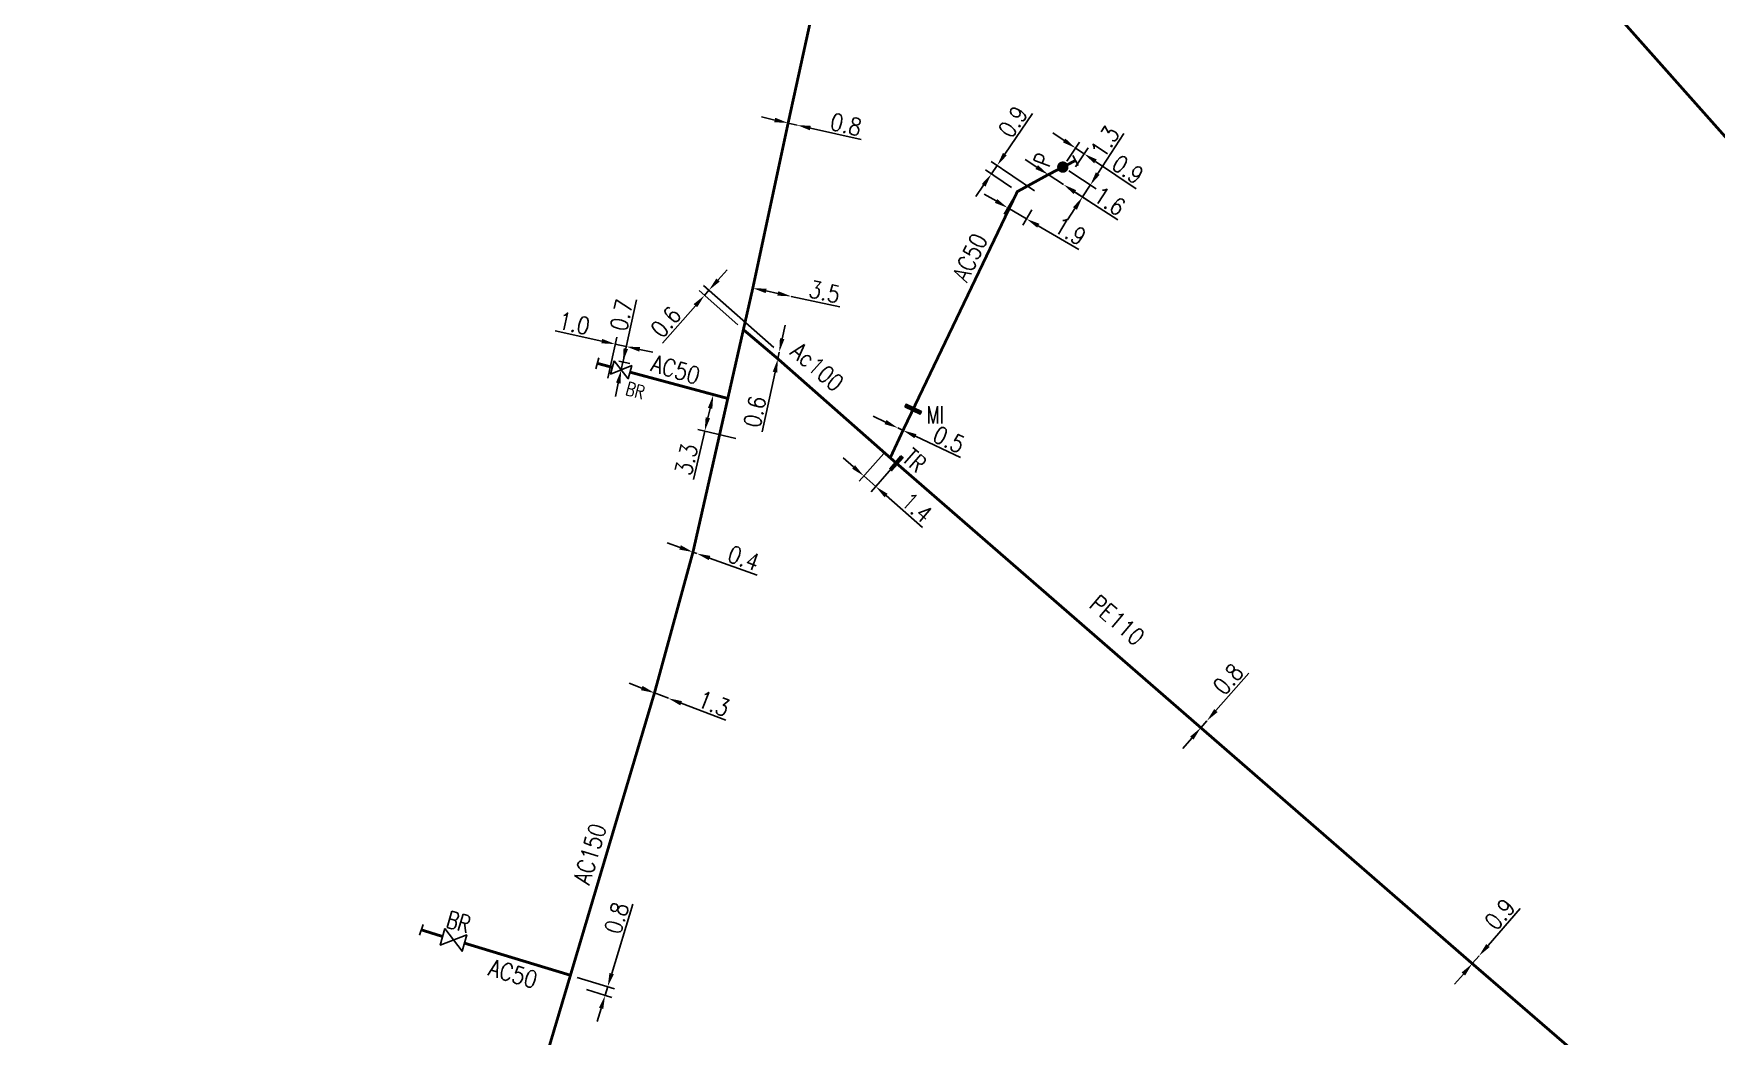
# Model space of a CAD drawing. Header units: millimetres. Extents: x 138988 to 140002, y 128990 to 130001.
# Drawn here: x 139135.3 to 139283, y 129489.3 to 129577.3 of the extents above; entities that cross this region are included whole.
import ezdxf
from ezdxf.enums import TextEntityAlignment as Align

# ---------------------------------------------------------------- set-up
doc = ezdxf.new("R2010")
doc.units = ezdxf.units.MM
doc.header["$PDMODE"] = 34
doc.linetypes.add('L_25_AP', pattern=[2000, 1000, 1000])
doc.linetypes.add('L_25_PE', pattern=[2000, 1000, 1000])
doc.layers.get('0').update_dxf_attribs({"linetype": 'CONTINUOUS'})
doc.layers.get('Defpoints').update_dxf_attribs({"linetype": 'CONTINUOUS'})
for name, color, linetype in [('L_150', 1, 'CONTINUOUS'), ('L_300', 7, 'CONTINUOUS'), ('L_340', 7, 'CONTINUOUS')]:
    doc.layers.add(name, color=color, linetype=linetype)
doc.styles.add('G_ROMANS', font='ROMANS.SHX', dxfattribs={"width": 0.75})
doc.styles.get("Standard").update_dxf_attribs({"font": 'romans.shx', "width": 0.85})
doc.dimstyles.get("Standard").update_dxf_attribs({"dimtxt": 1.5, "dimasz": 1.2, "dimexe": 0.625, "dimexo": 0.625, "dimgap": 0.25, "dimtad": 1, "dimdec": 1, "dimzin": 0, "dimdsep": 46, "dimtxsty": 'Standard', "dimcen": -0.5, "dimadec": 0, "dimazin": 0, "dimtfac": 1, "dimtdec": 1, "dimtmove": 0, "dimatfit": 3, "dimfxl": 0, "dimtolj": 1, "dimtzin": 0, "dimarcsym": 0})

# ---------------------------------------------------------------- blocks, each defined once
blk = doc.blocks.new('*D1156')
at = {"layer": 'Defpoints', "color": 0, "linetype": 'Continuous', "transparency": 16777216}
for p in [(139219.87, 129565.73), (139221.64, 129563.44), (139223.67, 129563.15)]:
    blk.add_point(p, dxfattribs=at)
at = {"layer": 'L_150', "color": 0, "linetype": 'Continuous', "lineweight": -2, "transparency": 16777216}
for p, q in [((139220.54, 129566.72), (139222.97, 129570.29)), ((139223.15, 129563.5), (139219.35, 129566.08)), ((139219.36, 129564.99), (139219.87, 129565.73)), ((139221.12, 129563.79), (139218.84, 129565.34)), ((139218.68, 129564), (139218.01, 129563))]:
    blk.add_line(p, q, dxfattribs=at)
at = {"layer": 'L_150', "color": 0, "linetype": 'Continuous', "transparency": 16777216}
for points in [[(139220.38, 129566.84), (139220.71, 129566.61), (139219.87, 129565.73)], [(139218.52, 129564.11), (139218.85, 129563.88), (139219.36, 129564.99)]]:
    blk.add_solid(points, dxfattribs=at)
at = {"layer": 'L_150', "color": 0, "linetype": 'Continuous', "transparency": 16777216, "insert": (139221.26, 129569.57), "char_height": 1.5, "attachment_point": 5, "rotation": 55.7719}
blk.add_mtext('\\A1;0.9', dxfattribs=at)
blk = doc.blocks.new('*D1157')
at = {"layer": 'Defpoints', "color": 0, "linetype": 'Continuous', "transparency": 16777216}
for p in [(139211.16, 129542.7), (139211.16, 129542.7), (139211.61, 129542.49)]:
    blk.add_point(p, dxfattribs=at)
at = {"layer": 'L_150', "color": 0, "linetype": 'Continuous', "lineweight": -2, "transparency": 16777216}
for p, q in [((139210.08, 129543.21), (139208.99, 129543.73)), ((139211.16, 129542.7), (139211.61, 129542.49)), ((139212.7, 129541.98), (139216.65, 129540.11))]:
    blk.add_line(p, q, dxfattribs=at)
at = {"layer": 'L_150', "color": 0, "linetype": 'Continuous', "transparency": 16777216}
for points in [[(139210.16, 129543.4), (139209.99, 129543.03), (139211.16, 129542.7)], [(139212.78, 129542.16), (139212.61, 129541.8), (139211.61, 129542.49)]]:
    blk.add_solid(points, dxfattribs=at)
at = {"layer": 'L_150', "color": 0, "linetype": 'Continuous', "transparency": 16777216, "insert": (139215.64, 129541.69), "char_height": 1.5, "attachment_point": 5, "rotation": 334.759}
blk.add_mtext('\\A1;0.5', dxfattribs=at)
blk = doc.blocks.new('*D1158')
at = {"layer": 'Defpoints', "color": 0, "linetype": 'Continuous', "transparency": 16777216}
for p in [(139225.63, 129565.59), (139225.69, 129564.06), (139227.36, 129562.97)]:
    blk.add_point(p, dxfattribs=at)
at = {"layer": 'L_300', "color": 0, "linetype": 'Continuous', "lineweight": -2, "transparency": 16777216}
for p, q in [((139228.7, 129565.02), (139230.99, 129568.53)), ((139226.15, 129565.25), (139228.56, 129563.67)), ((139227.36, 129562.97), (139228.04, 129564.01)), ((139226.21, 129563.72), (139227.88, 129562.63)), ((139226.7, 129561.96), (139226.04, 129560.96))]:
    blk.add_line(p, q, dxfattribs=at)
at = {"layer": 'L_300', "color": 0, "linetype": 'Continuous', "transparency": 16777216}
for points in [[(139228.53, 129565.13), (139228.86, 129564.91), (139228.04, 129564.01)], [(139226.53, 129562.07), (139226.87, 129561.85), (139227.36, 129562.97)]]:
    blk.add_solid(points, dxfattribs=at)
at = {"layer": 'L_300', "color": 0, "linetype": 'Continuous', "transparency": 16777216, "insert": (139229.33, 129567.82), "char_height": 1.5, "attachment_point": 5, "rotation": 56.837}
blk.add_mtext('\\A1;1.3', dxfattribs=at)
blk = doc.blocks.new('*D1159')
at = {"layer": 'Defpoints', "color": 0, "linetype": 'Continuous', "transparency": 16777216}
for p in [(139224.35, 129564.93), (139225.69, 129564.06), (139225.69, 129564.06)]:
    blk.add_point(p, dxfattribs=at)
at = {"layer": 'L_150', "color": 0, "linetype": 'Continuous', "lineweight": -2, "transparency": 16777216}
for p, q in [((139223.34, 129565.59), (139222.34, 129566.25)), ((139224.35, 129564.93), (139225.69, 129564.06)), ((139226.69, 129563.4), (139230.45, 129560.95))]:
    blk.add_line(p, q, dxfattribs=at)
at = {"layer": 'L_150', "color": 0, "linetype": 'Continuous', "transparency": 16777216}
for points in [[(139223.45, 129565.76), (139223.23, 129565.42), (139224.35, 129564.93)], [(139226.8, 129563.57), (139226.58, 129563.23), (139225.69, 129564.06)]]:
    blk.add_solid(points, dxfattribs=at)
at = {"layer": 'L_150', "color": 0, "linetype": 'Continuous', "transparency": 16777216, "insert": (139229.74, 129562.6), "char_height": 1.5, "attachment_point": 5, "rotation": 326.837}
blk.add_mtext('\\A1;1.6', dxfattribs=at)
blk = doc.blocks.new('L_340_07')
at = {"color": 0, "linetype": 'Continuous', "const_width": 0.25, "flags": 128}
blk.add_lwpolyline([(0, 0), (1.25, 0)], dxfattribs=at)
at = {"color": 0, "linetype": 'Continuous', "flags": 128}
blk.add_lwpolyline([(1.25, -0.5), (1.25, 0.5)], dxfattribs=at)
at = {"color": 0, "linetype": 'Continuous', "style": 'G_ROMANS', "width": 0.75, "flags": 3}
for tag, p in [('DEF_LEG', (0.72, -3.47)), ('DEF_COUP', (0.72, -5.97)), ('DEF_TYPE', (0.72, -8.47))]:
    blk.add_attdef(tag, text='', height=1.2, dxfattribs=at).set_placement(p, align=Align.MIDDLE)
blk = doc.blocks.new('L_300_12')
at = {"color": 0, "linetype": 'Continuous', "const_width": 0.497, "flags": 128}
blk.add_lwpolyline([(-0.25, 0, 1), (0.25, 0, 1)], format="xyb", close=True, dxfattribs=at)
at = {"color": 0, "linetype": 'Continuous', "style": 'G_ROMANS', "width": 0.75}
blk.add_text('P', height=1.5, dxfattribs=at).set_placement((0, 1.85), align=Align.MIDDLE)
at = {"color": 0, "linetype": 'Continuous', "width": 0.75, "flags": 3}
for tag, p in [('DEF_LEG', (0, -5)), ('DEF_COUP', (0, -7.5)), ('DEF_TYPE', (0, -10))]:
    blk.add_attdef(tag, text='', height=1.2, dxfattribs=at).set_placement(p, align=Align.MIDDLE)
blk = doc.blocks.new('*D1160')
at = {"layer": 'Defpoints', "color": 0, "linetype": 'Continuous', "transparency": 16777216}
for p in [(139221.64, 129563.44), (139222.44, 129561.05), (139223.21, 129562.37)]:
    blk.add_point(p, dxfattribs=at)
at = {"layer": 'L_150', "color": 0, "linetype": 'Continuous', "lineweight": -2, "transparency": 16777216}
for p, q in [((139219.77, 129562.62), (139218.73, 129563.22)), ((139221.32, 129562.9), (139220.49, 129561.47)), ((139220.8, 129562.01), (139222.44, 129561.05)), ((139222.9, 129561.83), (139222.13, 129560.51)), ((139223.48, 129560.45), (139227.04, 129558.37))]:
    blk.add_line(p, q, dxfattribs=at)
at = {"layer": 'L_150', "color": 0, "linetype": 'Continuous', "transparency": 16777216}
for points in [[(139219.87, 129562.79), (139219.67, 129562.45), (139220.8, 129562.01)], [(139223.58, 129560.62), (139223.38, 129560.28), (139222.44, 129561.05)]]:
    blk.add_solid(points, dxfattribs=at)
at = {"layer": 'L_150', "color": 0, "linetype": 'Continuous', "transparency": 16777216, "insert": (139226.29, 129559.97), "char_height": 1.5, "attachment_point": 5, "rotation": 329.6981}
blk.add_mtext('\\A1;1.9', dxfattribs=at)
blk = doc.blocks.new('L_340_19')
at = {"linetype": 'Continuous'}
blk.add_hatch(color=0, dxfattribs=at).paths.add_polyline_path([(0.125, 0.75), (-0.125, 0.75), (-0.125, -0.75), (0.125, -0.75)])
at = {"color": 0, "linetype": 'Continuous'}
blk.add_lwpolyline([(-0.125, 0.75), (0.125, 0.75), (0.125, -0.75), (-0.125, -0.75)], close=True, dxfattribs=at)
at = {"color": 0, "linetype": 'Continuous', "width": 0.75}
for tag, height, flags, p in [('TR', 1.5, 8, (0, 3)), ('DEF_LEG', 1.2, 3, (0, -5)), ('DEF_COUP', 1.2, 3, (0, -7.5)), ('DEF_TYPE', 1.2, 3, (0, -10))]:
    blk.add_attdef(tag, text='', height=height, dxfattribs=dict(at, flags=flags)).set_placement(p, align=Align.MIDDLE)
blk = doc.blocks.new('*D1161')
at = {"layer": 'Defpoints', "color": 0, "linetype": 'Continuous', "transparency": 16777216}
for p in [(139210.33, 129540.94), (139211.03, 129539.61), (139208.17, 129538.49)]:
    blk.add_point(p, dxfattribs=at)
at = {"layer": 'L_340', "color": 0, "linetype": 'Continuous', "lineweight": -2, "transparency": 16777216}
for p, q in [((139209.92, 129540.47), (139207.76, 129538.02)), ((139207.27, 129539.28), (139206.37, 129540.07)), ((139210.61, 129539.14), (139208.81, 129537.09)), ((139208.17, 129538.49), (139209.22, 129537.56)), ((139210.13, 129536.77), (139213.32, 129533.96))]:
    blk.add_line(p, q, dxfattribs=at)
at = {"layer": 'L_340', "color": 0, "linetype": 'Continuous', "transparency": 16777216}
for points in [[(139207.4, 129539.43), (139207.14, 129539.13), (139208.17, 129538.49)], [(139210.26, 129536.92), (139209.99, 129536.62), (139209.22, 129537.56)]]:
    blk.add_solid(points, dxfattribs=at)
at = {"layer": 'L_340', "color": 0, "linetype": 'Continuous', "transparency": 16777216, "insert": (139212.83, 129535.72), "char_height": 1.5, "attachment_point": 5, "rotation": 318.6785}
blk.add_mtext('\\A1;1.4', dxfattribs=at)
blk = doc.blocks.new('*D1162')
at = {"layer": 'Defpoints', "color": 0, "linetype": 'Continuous', "transparency": 16777216}
for p in [(139225.63, 129565.59), (139227.5, 129566.76), (139226.38, 129565.1)]:
    blk.add_point(p, dxfattribs=at)
at = {"layer": 'L_300', "color": 0, "linetype": 'Continuous', "lineweight": -2, "transparency": 16777216}
for p, q in [((139225.75, 129567.93), (139224.76, 129568.6)), ((139225.98, 129566.11), (139227.1, 129567.78)), ((139226.73, 129565.62), (139227.85, 129567.28)), ((139226.75, 129567.26), (139227.5, 129566.76)), ((139228.49, 129566.09), (139232.08, 129563.69))]:
    blk.add_line(p, q, dxfattribs=at)
at = {"layer": 'L_300', "color": 0, "linetype": 'Continuous', "transparency": 16777216}
for points in [[(139225.86, 129568.1), (139225.64, 129567.76), (139226.75, 129567.26)], [(139228.61, 129566.26), (139228.38, 129565.93), (139227.5, 129566.76)]]:
    blk.add_solid(points, dxfattribs=at)
at = {"layer": 'L_300', "color": 0, "linetype": 'Continuous', "transparency": 16777216, "insert": (139231.34, 129565.39), "char_height": 1.5, "attachment_point": 5, "rotation": 326.1769}
blk.add_mtext('\\A1;0.9', dxfattribs=at)
blk = doc.blocks.new('*D1165')
at = {"layer": 'Defpoints', "color": 0, "linetype": 'Continuous', "transparency": 16777216}
for p in [(139262.15, 129496.38), (139262.15, 129496.38), (139261.56, 129495.7)]:
    blk.add_point(p, dxfattribs=at)
at = {"layer": 'L_150', "color": 0, "linetype": 'Continuous', "lineweight": -2, "transparency": 16777216}
for p, q in [((139262.94, 129497.29), (139265.76, 129500.55)), ((139261.56, 129495.7), (139262.15, 129496.38)), ((139260.78, 129494.79), (139259.99, 129493.89))]:
    blk.add_line(p, q, dxfattribs=at)
at = {"layer": 'L_150', "color": 0, "linetype": 'Continuous', "transparency": 16777216}
for points in [[(139262.78, 129497.42), (139263.09, 129497.16), (139262.15, 129496.38)], [(139260.62, 129494.92), (139260.93, 129494.66), (139261.56, 129495.7)]]:
    blk.add_solid(points, dxfattribs=at)
at = {"layer": 'L_150', "color": 0, "linetype": 'Continuous', "transparency": 16777216, "insert": (139263.98, 129500.03), "char_height": 1.5, "attachment_point": 5, "rotation": 49.1248}
blk.add_mtext('\\A1;0.9', dxfattribs=at)
blk = doc.blocks.new('*D1166')
at = {"layer": 'Defpoints', "color": 0, "linetype": 'Continuous', "transparency": 16777216}
for p in [(139238.27, 129517), (139238.27, 129517), (139237.74, 129516.4)]:
    blk.add_point(p, dxfattribs=at)
at = {"layer": 'L_150', "color": 0, "linetype": 'Continuous', "lineweight": -2, "transparency": 16777216}
for p, q in [((139239.06, 129517.9), (139241.94, 129521.19)), ((139237.74, 129516.4), (139238.27, 129517)), ((139236.95, 129515.49), (139236.16, 129514.59))]:
    blk.add_line(p, q, dxfattribs=at)
at = {"layer": 'L_150', "color": 0, "linetype": 'Continuous', "transparency": 16777216}
for points in [[(139238.91, 129518.03), (139239.21, 129517.77), (139238.27, 129517)], [(139236.8, 129515.62), (139237.1, 129515.36), (139237.74, 129516.4)]]:
    blk.add_solid(points, dxfattribs=at)
at = {"layer": 'L_150', "color": 0, "linetype": 'Continuous', "transparency": 16777216, "insert": (139240.14, 129520.66), "char_height": 1.5, "attachment_point": 5, "rotation": 48.8528}
blk.add_mtext('\\A1;0.8', dxfattribs=at)
blk = doc.blocks.new('*D747')
at = {"layer": 'Defpoints', "color": 0, "linetype": 'Continuous', "transparency": 16777216}
for p in [(139201.53, 129569.46), (139202.31, 129569.28), (139202.31, 129569.28)]:
    blk.add_point(p, dxfattribs=at)
at = {"layer": 'L_150', "color": 0, "linetype": 'Continuous', "lineweight": -2, "transparency": 16777216}
for p, q in [((139200.36, 129569.72), (139199.19, 129569.99)), ((139201.53, 129569.46), (139202.31, 129569.28)), ((139203.48, 129569.02), (139207.94, 129568.01))]:
    blk.add_line(p, q, dxfattribs=at)
at = {"layer": 'L_150', "color": 0, "linetype": 'Continuous', "transparency": 16777216}
for points in [[(139200.4, 129569.92), (139200.31, 129569.53), (139201.53, 129569.46)], [(139203.52, 129569.21), (139203.43, 129568.82), (139202.31, 129569.28)]]:
    blk.add_solid(points, dxfattribs=at)
at = {"layer": 'L_150', "color": 0, "linetype": 'Continuous', "transparency": 16777216, "insert": (139206.61, 129569.33), "char_height": 1.5, "attachment_point": 5, "rotation": 347.2461}
blk.add_mtext('\\A1;0.8', dxfattribs=at)
blk = doc.blocks.new('*D748')
at = {"layer": 'Defpoints', "color": 0, "linetype": 'Continuous', "transparency": 16777216}
for p in [(139198.43, 129554.97), (139201.8, 129554.25), (139201.8, 129554.25)]:
    blk.add_point(p, dxfattribs=at)
at = {"layer": 'L_150', "color": 0, "linetype": 'Continuous', "lineweight": -2, "transparency": 16777216}
for p, q in [((139199.6, 129554.72), (139200.63, 129554.5)), ((139201.8, 129554.25), (139206.07, 129553.34))]:
    blk.add_line(p, q, dxfattribs=at)
at = {"layer": 'L_150', "color": 0, "linetype": 'Continuous', "transparency": 16777216}
for points in [[(139199.64, 129554.92), (139199.56, 129554.53), (139198.43, 129554.97)], [(139200.67, 129554.7), (139200.58, 129554.31), (139201.8, 129554.25)]]:
    blk.add_solid(points, dxfattribs=at)
at = {"layer": 'L_150', "color": 0, "linetype": 'Continuous', "transparency": 16777216, "insert": (139204.73, 129554.65), "char_height": 1.5, "attachment_point": 5, "rotation": 347.9181}
blk.add_mtext('\\A1;3.5', dxfattribs=at)
blk = doc.blocks.new('*D749')
at = {"layer": 'Defpoints', "color": 0, "linetype": 'Continuous', "transparency": 16777216}
for p in [(139193.18, 129531.81), (139193.51, 129531.69), (139193.51, 129531.69)]:
    blk.add_point(p, dxfattribs=at)
at = {"layer": 'L_150', "color": 0, "linetype": 'Continuous', "lineweight": -2, "transparency": 16777216}
for p, q in [((139192.05, 129532.22), (139190.92, 129532.63)), ((139193.18, 129531.81), (139193.51, 129531.69)), ((139194.64, 129531.29), (139198.81, 129529.79))]:
    blk.add_line(p, q, dxfattribs=at)
at = {"layer": 'L_150', "color": 0, "linetype": 'Continuous', "transparency": 16777216}
for points in [[(139192.12, 129532.41), (139191.98, 129532.03), (139193.18, 129531.81)], [(139194.7, 129531.48), (139194.57, 129531.1), (139193.51, 129531.69)]]:
    blk.add_solid(points, dxfattribs=at)
at = {"layer": 'L_150', "color": 0, "linetype": 'Continuous', "transparency": 16777216, "insert": (139197.63, 129531.28), "char_height": 1.5, "attachment_point": 5, "rotation": 340.1958}
blk.add_mtext('\\A1;0.4', dxfattribs=at)
blk = doc.blocks.new('*D750')
at = {"layer": 'Defpoints', "color": 0, "linetype": 'Continuous', "transparency": 16777216}
for p in [(139189.8, 129519.45), (139191.02, 129518.98), (139191.02, 129518.98)]:
    blk.add_point(p, dxfattribs=at)
at = {"layer": 'L_150', "color": 0, "linetype": 'Continuous', "lineweight": -2, "transparency": 16777216}
for p, q in [((139188.69, 129519.88), (139187.57, 129520.31)), ((139189.8, 129519.45), (139191.02, 129518.98)), ((139192.14, 129518.55), (139196.05, 129517.05))]:
    blk.add_line(p, q, dxfattribs=at)
at = {"layer": 'L_150', "color": 0, "linetype": 'Continuous', "transparency": 16777216}
for points in [[(139188.76, 129520.07), (139188.61, 129519.69), (139189.8, 129519.45)], [(139192.21, 129518.74), (139192.07, 129518.36), (139191.02, 129518.98)]]:
    blk.add_solid(points, dxfattribs=at)
at = {"layer": 'L_150', "color": 0, "linetype": 'Continuous', "transparency": 16777216, "insert": (139195.01, 129518.52), "char_height": 1.5, "attachment_point": 5, "rotation": 338.9365}
blk.add_mtext('\\A1;1.3', dxfattribs=at)
blk = doc.blocks.new('*D763')
at = {"layer": 'Defpoints', "color": 0, "linetype": 'Continuous', "transparency": 16777216}
for p in [(139200.75, 129549.36), (139200.75, 129549.36), (139200.63, 129548.77)]:
    blk.add_point(p, dxfattribs=at)
at = {"layer": 'L_150', "color": 0, "linetype": 'Continuous', "lineweight": -2, "transparency": 16777216}
for p, q in [((139201, 129550.53), (139201.26, 129551.71)), ((139200.75, 129549.36), (139200.63, 129548.77)), ((139200.38, 129547.6), (139199.26, 129542.37))]:
    blk.add_line(p, q, dxfattribs=at)
at = {"layer": 'L_150', "color": 0, "linetype": 'Continuous', "transparency": 16777216}
for points in [[(139200.81, 129550.58), (139201.2, 129550.49), (139200.75, 129549.36)], [(139200.18, 129547.64), (139200.57, 129547.56), (139200.63, 129548.77)]]:
    blk.add_solid(points, dxfattribs=at)
at = {"layer": 'L_150', "color": 0, "linetype": 'Continuous', "transparency": 16777216, "insert": (139198.61, 129544.13), "char_height": 1.5, "attachment_point": 5, "rotation": 77.9181}
blk.add_mtext('\\A1;0.6', dxfattribs=at)
blk = doc.blocks.new('*D764')
at = {"layer": 'Defpoints', "color": 0, "linetype": 'Continuous', "transparency": 16777216}
for p in [(139196.23, 129545.29), (139194.21, 129542.43), (139197.53, 129541.65)]:
    blk.add_point(p, dxfattribs=at)
at = {"layer": 'L_150', "color": 0, "linetype": 'Continuous', "lineweight": -2, "transparency": 16777216}
for p, q in [((139195.62, 129545.44), (139194.35, 129545.73)), ((139194.68, 129544.42), (139194.49, 129543.6)), ((139194.21, 129542.43), (139193.22, 129538.17)), ((139196.93, 129541.79), (139193.6, 129542.57))]:
    blk.add_line(p, q, dxfattribs=at)
at = {"layer": 'L_150', "color": 0, "linetype": 'Continuous', "transparency": 16777216}
for points in [[(139194.49, 129544.47), (139194.88, 129544.38), (139194.96, 129545.59)], [(139194.29, 129543.64), (139194.68, 129543.55), (139194.21, 129542.43)]]:
    blk.add_solid(points, dxfattribs=at)
at = {"layer": 'L_150', "color": 0, "linetype": 'Continuous', "transparency": 16777216, "insert": (139192.6, 129539.94), "char_height": 1.5, "attachment_point": 5, "rotation": 76.8044}
blk.add_mtext('\\A1;3.3', dxfattribs=at)
blk = doc.blocks.new('*D765')
at = {"layer": 'Defpoints', "color": 0, "linetype": 'Continuous', "transparency": 16777216}
for p in [(139186.05, 129548.7), (139186.88, 129547.8), (139187.03, 129548.49)]:
    blk.add_point(p, dxfattribs=at)
at = {"layer": 'L_300', "color": 0, "linetype": 'Continuous', "lineweight": -2, "transparency": 16777216}
for p, q in [((139187.29, 129549.66), (139188.23, 129553.93)), ((139186.67, 129548.57), (139187.64, 129548.35)), ((139186.88, 129547.8), (139187.03, 129548.49)), ((139186.62, 129546.63), (139186.37, 129545.46))]:
    blk.add_line(p, q, dxfattribs=at)
at = {"layer": 'L_300', "color": 0, "linetype": 'Continuous', "transparency": 16777216}
for points in [[(139187.09, 129549.7), (139187.48, 129549.62), (139187.03, 129548.49)], [(139186.43, 129546.68), (139186.82, 129546.59), (139186.88, 129547.8)]]:
    blk.add_solid(points, dxfattribs=at)
at = {"layer": 'L_300', "color": 0, "linetype": 'Continuous', "transparency": 16777216, "insert": (139186.91, 129552.6), "char_height": 1.5, "attachment_point": 5, "rotation": 77.6285}
blk.add_mtext('\\A1;0.7', dxfattribs=at)
blk = doc.blocks.new('*D766')
at = {"layer": 'Defpoints', "color": 0, "linetype": 'Continuous', "transparency": 16777216}
for p in [(139186.35, 129550.06), (139186.88, 129547.8), (139185.56, 129546.47)]:
    blk.add_point(p, dxfattribs=at)
at = {"layer": 'L_300', "color": 0, "linetype": 'Continuous', "lineweight": -2, "transparency": 16777216}
for p, q in [((139185.18, 129550.32), (139181.09, 129551.22)), ((139185.7, 129547.08), (139186.49, 129550.67)), ((139187.33, 129549.85), (139186.35, 129550.06)), ((139187.02, 129548.42), (139187.46, 129550.46)), ((139188.5, 129549.59), (139189.67, 129549.34))]:
    blk.add_line(p, q, dxfattribs=at)
at = {"layer": 'L_300', "color": 0, "linetype": 'Continuous', "transparency": 16777216}
for points in [[(139185.22, 129550.52), (139185.14, 129550.13), (139186.35, 129550.06)], [(139188.55, 129549.79), (139188.46, 129549.4), (139187.33, 129549.85)]]:
    blk.add_solid(points, dxfattribs=at)
at = {"layer": 'L_300', "color": 0, "linetype": 'Continuous', "transparency": 16777216, "insert": (139182.76, 129551.88), "char_height": 1.5, "attachment_point": 5, "rotation": 347.6285}
blk.add_mtext('\\A1;1.0', dxfattribs=at)
blk = doc.blocks.new('L_300_05')
at = {"color": 0, "linetype": 'Continuous', "flags": 128}
blk.add_lwpolyline([(-1, 0.75), (1, -0.75), (1, 0.75), (-1, -0.75), (-1, 0.75)], dxfattribs=at)
at = {"color": 0, "linetype": 'Continuous', "width": 0.75}
blk.add_attdef('NUM', text='', height=1.5, dxfattribs=at).set_placement((0, 2.1), align=Align.MIDDLE_CENTER)
at = {"color": 0, "linetype": 'Continuous', "width": 0.75, "flags": 3}
for tag, p in [('DEF_LEG', (0, -5)), ('DEF_COUP', (0, -7.5)), ('DEF_TYPE', (0, -10))]:
    blk.add_attdef(tag, text='', height=1.2, dxfattribs=at).set_placement(p, align=Align.MIDDLE)
blk = doc.blocks.new('*D767')
at = {"layer": 'Defpoints', "color": 0, "linetype": 'Continuous', "transparency": 16777216}
for p in [(139182.43, 129494.68), (139183.23, 129493.6), (139185.47, 129492.92)]:
    blk.add_point(p, dxfattribs=at)
at = {"layer": 'L_150', "color": 0, "linetype": 'Continuous', "lineweight": -2, "transparency": 16777216}
for p, q in [((139186.05, 129494.83), (139187.9, 129500.93)), ((139183.03, 129494.49), (139186.3, 129493.5)), ((139183.83, 129493.42), (139186.06, 129492.74)), ((139185.47, 129492.92), (139185.7, 129493.68)), ((139185.12, 129491.77), (139184.77, 129490.63))]:
    blk.add_line(p, q, dxfattribs=at)
at = {"layer": 'L_150', "color": 0, "linetype": 'Continuous', "transparency": 16777216}
for points in [[(139185.85, 129494.89), (139186.24, 129494.77), (139185.7, 129493.68)], [(139184.93, 129491.83), (139185.31, 129491.72), (139185.47, 129492.92)]]:
    blk.add_solid(points, dxfattribs=at)
at = {"layer": 'L_150', "color": 0, "linetype": 'Continuous', "transparency": 16777216, "insert": (139186.48, 129499.7), "char_height": 1.5, "attachment_point": 5, "rotation": 73.1107}
blk.add_mtext('\\A1;0.8', dxfattribs=at)
blk = doc.blocks.new('L_340_16')
at = {"linetype": 'Continuous'}
blk.add_hatch(color=0, dxfattribs=at).paths.add_polyline_path([(0.125, 0.75), (-0.125, 0.75), (-0.125, -0.75), (0.125, -0.75)])
at = {"color": 0, "linetype": 'Continuous'}
blk.add_lwpolyline([(-0.125, 0.75), (0.125, 0.75), (0.125, -0.75), (-0.125, -0.75)], close=True, dxfattribs=at)
at = {"color": 0, "linetype": 'Continuous', "width": 0.75}
for tag, height, flags, p in [('MI', 1.5, 8, (0, 3)), ('DEF_LEG', 1.2, 3, (0, -5)), ('DEF_COUP', 1.2, 3, (0, -7.5)), ('DEF_TYPE', 1.2, 3, (0, -10))]:
    blk.add_attdef(tag, text='', height=height, dxfattribs=dict(at, flags=flags)).set_placement(p, align=Align.MIDDLE)
blk = doc.blocks.new('*D769')
at = {"layer": 'Defpoints', "color": 0, "linetype": 'Continuous', "transparency": 16777216}
for p in [(139194.58, 129554.79), (139197.58, 129551.35), (139200.75, 129549.36)]:
    blk.add_point(p, dxfattribs=at)
at = {"layer": 'L_150', "color": 0, "linetype": 'Continuous', "lineweight": -2, "transparency": 16777216}
for p, q in [((139200.28, 129549.77), (139194.11, 129555.2)), ((139195.38, 129555.69), (139196.17, 129556.59)), ((139197.11, 129551.76), (139193.72, 129554.75)), ((139194.58, 129554.79), (139194.19, 129554.33)), ((139193.4, 129553.43), (139190.51, 129550.15))]:
    blk.add_line(p, q, dxfattribs=at)
at = {"layer": 'L_150', "color": 0, "linetype": 'Continuous', "transparency": 16777216}
for points in [[(139195.23, 129555.82), (139195.53, 129555.55), (139194.58, 129554.79)], [(139193.24, 129553.57), (139193.55, 129553.3), (139194.19, 129554.33)]]:
    blk.add_solid(points, dxfattribs=at)
at = {"layer": 'L_150', "color": 0, "linetype": 'Continuous', "transparency": 16777216, "insert": (139190.8, 129552), "char_height": 1.5, "attachment_point": 5, "rotation": 48.6785}
blk.add_mtext('\\A1;0.6', dxfattribs=at)

msp = doc.modelspace()

# ---------------------------------------------------------------- linework, layer by layer
at = {"layer": 'L_150', "linetype": 'L_25_AP', "const_width": 0.25, "flags": 128}
for points in [[(139400.44, 129431.16), (139367.37, 129471.02), (139346.41, 129496.45), (139346.21, 129496.67), (139341.98, 129501.43), (139330.67, 129514.45), (139289.41, 129561.89), (139235.87, 129622.14), (139233.39, 129624.48), (139226.55, 129631.78), (139227, 129632.23), (139232.52, 129632.28), (139232.88, 129632.45), (139234.08, 129632.44)], [(139000, 129259.01), (139012.47, 129272.41), (139023.55, 129283.38), (139044.2, 129302.14), (139064.48, 129321.16), (139094.12, 129348.94), (139117.12, 129370.61), (139139.79, 129391.7), (139141.69, 129393.63), (139144.44, 129396.23), (139145.6, 129397.34), (139145.6, 129397.34), (139145.6, 129397.34), (139145.6, 129397.34), (139145.6, 129397.34), (139145.6, 129397.34), (139151.34, 129409.19), (139151.34, 129409.19), (139152.18, 129411.04), (139153.28, 129412.94), (139153.45, 129413.55), (139154.7, 129415.76), (139162.6, 129430.5), (139163.06, 129431.93), (139171.37, 129457.53), (139189.8, 129519.45), (139193.18, 129531.81), (139198.43, 129554.97), (139201.53, 129569.46), (139206.15, 129590.56), (139208.69, 129602.22), (139209.66, 129605.65), (139210.58, 129609.08)], [(139225.63, 129565.59), (139224.35, 129564.93), (139221.64, 129563.44), (139211.61, 129542.49), (139210.49, 129540.08)], [(139211.03, 129539.61), (139210.49, 129540.08), (139200.63, 129548.77), (139200.63, 129548.77), (139197.58, 129551.35)], [(139186.11, 129548.01), (139185.99, 129548.05)], [(139187.65, 129547.6), (139196.23, 129545.29)], [(139171.22, 129498.08), (139170.54, 129498.29)], [(139182.43, 129494.68), (139173.13, 129497.5)]]:
    msp.add_lwpolyline(points, dxfattribs=at)
at = {"layer": 'L_150', "linetype": 'L_25_PE', "const_width": 0.25, "flags": 128}
msp.add_lwpolyline([(139290.71, 129434), (139294.3, 129436.97), (139300.77, 129442.27), (139302.74, 129443.89), (139302.74, 129443.89), (139302.74, 129443.89), (139303.68, 129445.02), (139309.99, 129453.86), (139305.3, 129457.92), (139261.56, 129495.7), (139237.74, 129516.4), (139237.74, 129516.4), (139211.03, 129539.61)], dxfattribs=at)

# ---------------------------------------------------------------- block references
at = {"layer": 'L_300', "rotation": 69.92019307504654}
msp.add_blockref('L_300_12', (139225.63, 129565.59), dxfattribs=at)
at = {"layer": 'L_300'}
ref = msp.add_blockref('L_300_05', (139186.88, 129547.8), dxfattribs=dict(at, xscale=0.8, yscale=0.8, zscale=0.8, rotation=344.9568023026316))
ref.add_attrib('NUM', 'BR', dxfattribs={"layer": '0', "color": 0, "linetype": 'Continuous', "height": 1.2, "rotation": 344.9568, "width": 0.75}).set_placement((139188.11, 129545.99), align=Align.MIDDLE_CENTER)
ref = msp.add_blockref('L_300_05', (139172.17, 129497.78), dxfattribs=dict(at, rotation=344.0076116089015))
ref.add_attrib('NUM', 'BR', dxfattribs={"layer": '0', "color": 0, "linetype": 'Continuous', "height": 1.5, "rotation": 344.0076, "width": 0.75}).set_placement((139172.61, 129499.37), align=Align.MIDDLE_CENTER)
at = {"layer": 'L_340'}
for p, rotation in [((139225.63, 129565.59), 27.57448706017809), ((139185.99, 129548.05), 164.9568023024401), ((139170.54, 129498.29), 162.4630653403595)]:
    msp.add_blockref('L_340_07', p, dxfattribs=dict(at, rotation=rotation))
ref = msp.add_blockref('L_340_16', (139212.5, 129544.35), dxfattribs=dict(at, rotation=64.42982584294411))
ref.add_attrib('MI', 'MI', dxfattribs={"layer": '0', "color": 0, "linetype": 'Continuous', "height": 1.5, "width": 0.75, "flags": 8}).set_placement((139214.45, 129543.85), align=Align.MIDDLE)
ref = msp.add_blockref('L_340_19', (139211.03, 129539.61), dxfattribs=dict(at, rotation=319.011995034051))
ref.add_attrib('TR', 'TR', dxfattribs={"layer": '0', "color": 0, "linetype": 'Continuous', "height": 1.5, "rotation": 319.012, "width": 0.75, "flags": 8}).set_placement((139212.62, 129539.86), align=Align.MIDDLE)

# ---------------------------------------------------------------- texts
at = {"layer": 'L_150', "linetype": 'Continuous', "width": 0.85}
for s, rotation, p in [('AC50', 64.4298, (139217.48, 129557.66)), ('Ac100', 319.0849, (139204.09, 129548.06)), ('AC50', 343.4178, (139191.67, 129547.83)), ('PE110', 319.3503, (139230.4, 129525.83)), ('AC150', 73.4178, (139184.13, 129505.33)), ('AC50', 343.4178, (139177.4, 129494.82))]:
    msp.add_text(s, height=1.5, rotation=rotation, dxfattribs=at).set_placement(p, align=Align.MIDDLE)

# ---------------------------------------------------------------- dimensions: what is measured, and where the dimension line sits
at = {"layer": 'L_150', "linetype": 'Continuous'}
for base, p1, p2, angle, picture, middle in [((139202.31, 129569.28), (139201.53, 129569.46), (139202.31, 129569.28), 167.2461, '*D747', (139206.39, 129568.36)), ((139219.87, 129565.73), (139221.64, 129563.44), (139223.67, 129563.15), 235.7719, '*D1156', (139222.09, 129569)), ((139225.69, 129564.06), (139224.35, 129564.93), (139225.69, 129564.06), 146.837, '*D1159', (139229.19, 129561.77)), ((139222.44, 129561.05), (139221.64, 129563.44), (139223.21, 129562.37), 149.6981, '*D1160', (139225.78, 129559.1)), ((139194.58, 129554.79), (139197.58, 129551.35), (139200.75, 129549.36), 228.6785, '*D769', (139191.56, 129551.34)), ((139201.8, 129554.25), (139198.43, 129554.97), (139201.8, 129554.25), 167.9181, '*D748', (139204.52, 129553.67)), ((139200.75, 129549.36), (139200.63, 129548.77), (139200.75, 129549.36), 257.9181, '*D763', (139199.59, 129543.92)), ((139194.2134, 129542.4268), (139196.2256, 129545.2931), (139197.5338, 129541.6483), 76.8044, '*D764', (139193.5774, 129539.7146)), ((139211.16, 129542.7), (139211.61, 129542.49), (139211.16, 129542.7), 334.759, '*D1157', (139215.22, 129540.79)), ((139193.5081, 129531.6949), (139193.1788, 129531.8135), (139193.5081, 129531.6949), 160.1958, '*D749', (139197.2867, 129530.3343)), ((139238.27, 129517), (139237.74, 129516.4), (139238.27, 129517), 228.8528, '*D1166', (139240.89, 129520)), ((139191.02, 129518.98), (139189.8, 129519.45), (139191.02, 129518.98), 158.9365, '*D750', (139194.65, 129517.58)), ((139185.47, 129492.92), (139182.43, 129494.68), (139183.23, 129493.6), 73.1107, '*D767', (139187.44, 129499.41)), ((139262.15, 129496.38), (139261.56, 129495.7), (139262.15, 129496.38), 229.1248, '*D1165', (139264.74, 129499.37))]:
    dim = msp.add_linear_dim(base=base, p1=p1, p2=p2, angle=angle, dimstyle='Standard', dxfattribs=at)
    dim.commit()
    dim.dimension.update_dxf_attribs({"geometry": picture, "text_midpoint": middle, "dimtype": 160})
at = {"layer": 'L_300', "linetype": 'Continuous'}
for base, p1, p2, angle, picture, middle in [((139227.5, 129566.76), (139225.63, 129565.59), (139226.38, 129565.1), 146.1769, '*D1162', (139230.78, 129564.56)), ((139227.3555, 129562.9678), (139225.63, 129565.5897), (139225.6871, 129564.058), 56.837, '*D1158', (139230.1702, 129567.2752)), ((139187.03, 129548.49), (139186.88, 129547.8), (139186.05, 129548.7), 257.6285, '*D765', (139187.89, 129552.38)), ((139186.35, 129550.06), (139186.88, 129547.8), (139185.56, 129546.47), 347.6285, '*D766', (139182.55, 129550.9))]:
    dim = msp.add_linear_dim(base=base, p1=p1, p2=p2, angle=angle, dimstyle='Standard', dxfattribs=at)
    dim.commit()
    dim.dimension.update_dxf_attribs({"geometry": picture, "text_midpoint": middle, "dimtype": 160})
at = {"layer": 'L_340', "linetype": 'Continuous'}
dim = msp.add_linear_dim(base=(139208.17, 129538.49), p1=(139211.03, 129539.61), p2=(139210.33, 129540.94), angle=318.6785, dimstyle='Standard', dxfattribs=at)
dim.commit()
dim.dimension.update_dxf_attribs({"geometry": '*D1161', "text_midpoint": (139212.17, 129534.97), "dimtype": 160})

doc.saveas('drawing.dxf')
